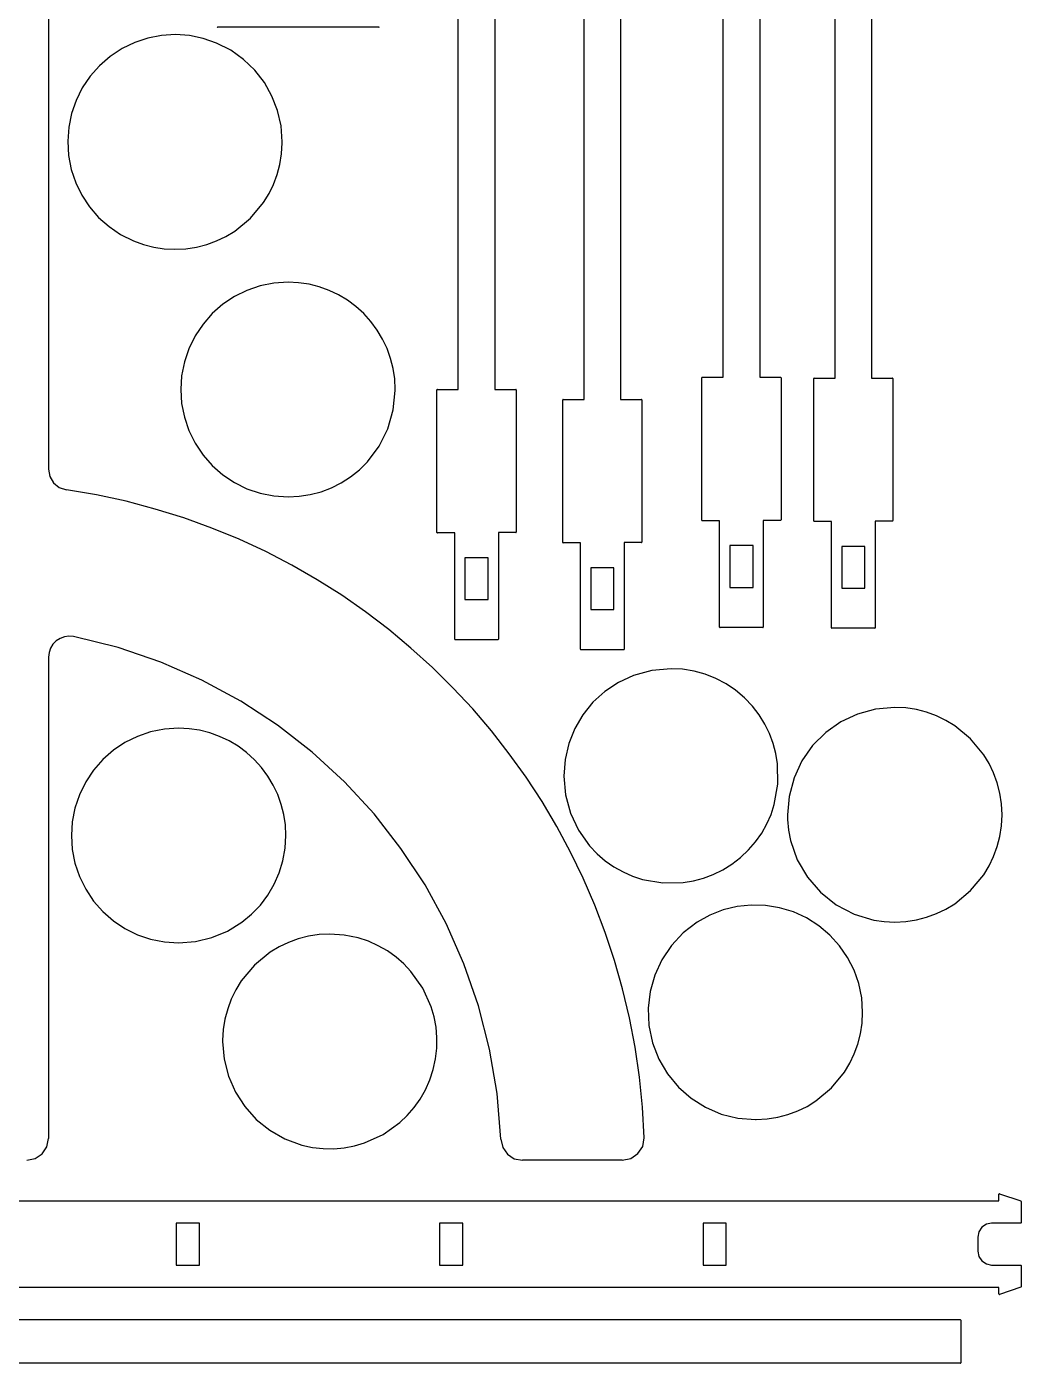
# Model space of a CAD drawing. Extents: x -3 to 521, y -41 to 535.
# Drawn here: x 372 to 521, y -33.7 to 166.4 of the extents above; entities that cross this region are included whole.
import ezdxf

# ---------------------------------------------------------------- set-up
doc = ezdxf.new("R2010")
doc.units = 0

msp = doc.modelspace()

# ---------------------------------------------------------------- linework, layer by layer
at = {"layer": 'Layer 1'}
for p, q in [((476.3, 113.954), (476.3, 273.814)), ((481.773, 273.868), (481.773, 113.954)), ((493.059, 113.847), (493.059, 273.705)), ((498.534, 273.759), (498.534, 113.847)), ((436.609, 112.142), (436.609, 272.002)), ((455.453, 110.635), (455.453, 270.495)), ((460.928, 270.548), (460.928, 110.635)), ((375.223, 251.2), (375.223, 100.213)), ((442.084, 180.733), (442.084, 112.142)), ((400.51, 166.438), (400.53062, 166.388205)), ((400.53062, 166.388205), (400.580414, 166.367586)), ((424.688, 166.368), (400.58, 166.368)), ((424.687, 166.368), (424.736795, 166.38862)), ((424.736795, 166.38862), (424.757414, 166.438414)), ((388.13156, 164.081633), (386.236058, 163.164627)), ((390.11437, 164.738385), (388.13156, 164.081633)), ((392.157659, 165.131501), (390.11437, 164.738385)), ((394.234596, 165.257602), (392.157659, 165.131501)), ((396.318352, 165.113306), (394.234596, 165.257602)), ((398.382097, 164.695232), (396.318352, 165.113306)), ((400.399, 164), (398.382097, 164.695232)), ((386.236058, 163.164627), (384.454696, 161.990748)), ((402.534003, 162.908485), (400.39971, 163.9998)), ((404.45188, 161.536689), (402.534003, 162.908485)), ((382.844153, 160.591678), (381.450216, 159.013462)), ((384.454696, 161.990748), (382.844153, 160.591678)), ((406.132334, 159.916038), (404.45188, 161.536689)), ((381.450216, 159.013462), (380.283373, 157.281026)), ((407.554356, 158.078164), (406.132334, 159.916038)), ((408.696942, 156.054694), (407.554356, 158.078164)), ((380.283373, 157.281026), (379.35411, 155.419296)), ((379.35411, 155.419296), (378.672914, 153.453198)), ((409.539082, 153.877257), (408.696942, 156.054694)), ((378.672914, 153.453198), (378.250273, 151.407659)), ((410.059771, 151.577483), (409.539082, 153.877257)), ((378.250273, 151.407659), (378.096672, 149.307603)), ((410.238, 149.187), (410.059771, 151.577483)), ((378.096672, 149.307603), (378.2226, 147.177958)), ((410.142794, 147.423024), (410.2382, 149.0563)), ((410.238, 149.056), (410.238, 149.186923)), ((378.2226, 147.177958), (378.628959, 145.083652)), ((409.888917, 145.837721), (410.142794, 147.423024)), ((378.628959, 145.083652), (379.298766, 143.08736)), ((408.93769, 142.842712), (409.484554, 144.30831)), ((409.484554, 144.30831), (409.888917, 145.837721)), ((379.298766, 143.08736), (380.215678, 141.210626)), ((408.25631, 141.448847), (408.93769, 142.842712)), ((380.215678, 141.210626), (381.363352, 139.474996)), ((405.484937, 137.776859), (407.448402, 140.134636)), ((407.448402, 140.134636), (408.25631, 141.448847)), ((381.363352, 139.474996), (382.725445, 137.902014)), ((382.725445, 137.902014), (384.285613, 136.513226)), ((384.285613, 136.513226), (386.027514, 135.330176)), ((403.111181, 135.832742), (405.484937, 137.776859)), ((386.027514, 135.330176), (387.934804, 134.37441)), ((387.935, 134.374), (389.440081, 133.827326)), ((398.920995, 133.830791), (400.391016, 134.365651)), ((400.391016, 134.365651), (401.790407, 135.035608)), ((401.790407, 135.035608), (403.111181, 135.832742)), ((389.440081, 133.827326), (390.988228, 133.433931)), ((390.988228, 133.433931), (392.567781, 133.196168)), ((392.567781, 133.196168), (394.16708, 133.11639)), ((394.167, 133.116), (395.801001, 133.198045)), ((395.801001, 133.198045), (397.388328, 133.438949)), ((397.388328, 133.438949), (398.920995, 133.830791)), ((411.099, 128.19), (408.970321, 128.048675)), ((412.687962, 128.110762), (411.0996, 128.1894)), ((414.24942, 127.877759), (412.687962, 128.110762)), ((404.929302, 126.958642), (403.0638, 126.036975)), ((406.905949, 127.633715), (404.929302, 126.958642)), ((408.970321, 128.048675), (406.905949, 127.633715)), ((415.773437, 127.494754), (414.24942, 127.877759)), ((417.249476, 126.966114), (415.773437, 127.494754)), ((418.666998, 126.296202), (417.249476, 126.966114)), ((420.015466, 125.489384), (418.666998, 126.296202)), ((401.332862, 124.882236), (399.759907, 123.507946)), ((403.0638, 126.036975), (401.332862, 124.882236)), ((421.284342, 124.550025), (420.015466, 125.489384)), ((422.463089, 123.482489), (421.284342, 124.550025)), ((399.759907, 123.507946), (398.368355, 121.927627)), ((423.530625, 122.303742), (422.463089, 123.482489)), ((424.469984, 121.034866), (423.530625, 122.303742)), ((397.181625, 120.1548), (396.239677, 118.240648)), ((398.368355, 121.927627), (397.181625, 120.1548)), ((425.276802, 119.686398), (424.469984, 121.034866)), ((396.239677, 118.240648), (395.566856, 116.245369)), ((425.946714, 118.268876), (425.276802, 119.686398)), ((426.475354, 116.792837), (425.946714, 118.268876)), ((395.566856, 116.245369), (395.163164, 114.196006)), ((426.858359, 115.26882), (426.475354, 116.792837)), ((395.163164, 114.196006), (395.0286, 112.1196)), ((427.091362, 113.707362), (426.858359, 115.26882)), ((395.0286, 112.1196), (395.163164, 110.043194)), ((427.17, 112.119), (427.091362, 113.707362)), ((427.171, 111.989), (427.171, 112.119895)), ((433.430224, 112.12237), (433.409614, 112.072586)), ((433.411, 90.7383), (433.411, 112.072)), ((433.48, 112.143), (433.430224, 112.12237)), ((433.479, 112.142), (436.609, 112.142)), ((442.084, 112.142), (445.214, 112.142)), ((445.26338, 112.122795), (445.213586, 112.143414)), ((445.284, 112.073), (445.26338, 112.122795)), ((445.284, 112.072), (445.284, 90.792)), ((473.120205, 113.93438), (473.099586, 113.884586)), ((473.1, 92.5502), (473.1, 113.886)), ((473.17, 113.955), (473.120205, 113.93438)), ((473.171, 113.954), (476.3, 113.954)), ((481.773, 113.954), (484.903, 113.954)), ((484.95239, 113.934785), (484.902614, 113.955414)), ((484.973, 113.885), (484.95239, 113.934785)), ((484.973, 113.886), (484.973, 92.6038)), ((489.858, 97.7177), (489.858, 113.776)), ((489.879224, 113.82537), (489.858614, 113.775586)), ((489.929, 113.846), (489.879224, 113.82537)), ((489.929, 113.847), (493.059, 113.847)), ((498.534, 113.847), (501.664, 113.847)), ((501.71238, 113.825795), (501.662586, 113.846414)), ((501.733, 113.776), (501.71238, 113.825795)), ((501.734, 113.776), (501.734, 92.4966)), ((426.876551, 109.061703), (427.16955, 111.9882)), ((452.252, 89.2313), (452.252, 110.564)), ((452.273224, 110.61537), (452.252614, 110.565586)), ((452.323, 110.636), (452.273224, 110.61537)), ((452.323, 110.635), (455.453, 110.635)), ((460.928, 110.635), (464.055, 110.635)), ((464.10638, 110.614795), (464.056586, 110.635414)), ((464.127, 110.565), (464.10638, 110.614795)), ((464.125, 110.564), (464.125, 89.2849)), ((395.163164, 110.043194), (395.566856, 107.993831)), ((426.06381, 106.260004), (426.876551, 109.061703)), ((395.566856, 107.993831), (396.239677, 105.998552)), ((424.758052, 103.651353), (426.06381, 106.260004)), ((396.239677, 105.998552), (397.181625, 104.0844)), ((397.181625, 104.0844), (398.368355, 102.311573)), ((398.368355, 102.311573), (399.759907, 100.731254)), ((422.986, 101.304), (424.758052, 103.651353)), ((375.223, 100.213), (375.424802, 99.106125)), ((399.759907, 100.731254), (401.332862, 99.356964)), ((420.479843, 99.070897), (421.786043, 100.117273)), ((421.786043, 100.117273), (422.9856, 101.30407)), ((375.424802, 99.106125), (375.98394, 98.167571)), ((375.98394, 98.167571), (376.831037, 97.477682)), ((401.332862, 99.356964), (403.0638, 98.202225)), ((403.0638, 98.202225), (404.929302, 97.280558)), ((417.597217, 97.421378), (419.079425, 98.170434)), ((419.079425, 98.170434), (420.479843, 99.070897)), ((376.831037, 97.477682), (377.89671, 97.1168)), ((382.40893, 96.348406), (377.897, 97.1172)), ((386.845961, 95.386893), (382.40893, 96.348406)), ((404.929302, 97.280558), (406.905949, 96.605485)), ((406.905949, 96.605485), (408.970321, 96.190525)), ((408.970321, 96.190525), (411.099, 96.0492)), ((411.099, 96.0491), (412.784109, 96.137591)), ((412.784109, 96.137591), (414.437132, 96.399463)), ((414.437132, 96.399463), (416.045644, 96.829224)), ((416.045644, 96.829224), (417.597217, 97.421378)), ((489.858, 92.443), (489.858, 97.7177)), ((391.203923, 94.237335), (386.845961, 95.386893)), ((395.478648, 92.904405), (391.203923, 94.237335)), ((399.665966, 91.392775), (395.478648, 92.904405)), ((473.099, 92.5515), (473.11962, 92.501705)), ((473.11962, 92.501705), (473.169414, 92.481086)), ((475.767, 92.4825), (473.171, 92.4825)), ((475.767, 76.551), (475.767, 92.4825)), ((484.903, 92.5333), (482.306, 92.5333)), ((482.306, 92.5333), (482.306, 76.551)), ((484.903, 92.5344), (484.952776, 92.55503)), ((484.952776, 92.55503), (484.973386, 92.604814)), ((489.859, 92.4427), (489.87961, 92.392915)), ((489.87961, 92.392915), (489.929386, 92.372286)), ((492.525, 92.3724), (489.929, 92.3724)), ((492.525, 76.4438), (492.525, 92.3724)), ((501.664, 92.426), (499.067, 92.426)), ((499.067, 92.426), (499.067, 76.4438)), ((501.663, 92.4256), (501.712795, 92.44622)), ((501.712795, 92.44622), (501.733414, 92.496014)), ((403.761708, 89.70712), (399.665966, 91.392775)), ((433.41, 90.7392), (433.43061, 90.689415)), ((433.43061, 90.689415), (433.480386, 90.668786)), ((436.075, 90.6678), (433.479, 90.6678)), ((436.075, 74.7392), (436.075, 90.6678)), ((445.214, 90.7214), (442.617, 90.7214)), ((442.617, 90.7214), (442.617, 74.7392)), ((445.214, 90.7221), (445.263785, 90.74271)), ((445.263785, 90.74271), (445.284414, 90.792486)), ((407.761704, 87.852112), (403.761708, 89.70712)), ((452.252, 89.232), (452.27261, 89.182215)), ((452.27261, 89.182215), (452.322386, 89.161586)), ((454.919, 89.1607), (452.323, 89.1607)), ((454.919, 73.2321), (454.919, 89.1607)), ((464.055, 89.2143), (461.461, 89.2143)), ((461.461, 89.2143), (461.461, 85.7317)), ((464.056, 89.2149), (464.105795, 89.23552)), ((464.105795, 89.23552), (464.126414, 89.285314)), ((477.839, 88.7487), (477.294, 88.7487)), ((477.294, 88.7487), (477.294, 82.489)), ((480.779, 88.7487), (477.839, 88.7487)), ((480.779, 82.489), (480.779, 88.7487)), ((494.6, 88.6386), (494.052, 88.6386)), ((494.052, 88.6386), (494.052, 82.3789)), ((497.538, 88.6386), (494.6, 88.6386)), ((497.538, 82.3789), (497.538, 88.6386)), ((411.661785, 85.832425), (407.761704, 87.852112)), ((438.15, 86.9368), (437.605, 86.9368)), ((437.605, 86.9368), (437.605, 80.6771)), ((441.09, 86.9368), (438.15, 86.9368)), ((441.09, 80.6771), (441.09, 86.9368)), ((415.457781, 83.65273), (411.661785, 85.832425)), ((459.932, 85.4269), (456.446, 85.4269)), ((456.446, 85.4269), (456.446, 79.1701)), ((459.932, 84.8822), (459.932, 85.4269)), ((459.932, 79.1701), (459.932, 84.8822)), ((461.461, 85.7317), (461.461, 73.2321)), ((419.145525, 81.317703), (415.457781, 83.65273)), ((477.294, 82.489), (480.779, 82.489)), ((494.052, 82.3789), (497.538, 82.3789)), ((422.720845, 78.832016), (419.145525, 81.317703)), ((437.605, 80.6771), (441.09, 80.6771)), ((426.179573, 76.200341), (422.720845, 78.832016)), ((456.446, 79.1701), (459.932, 79.1701)), ((429.517539, 73.427353), (426.179573, 76.200341)), ((475.766, 76.5515), (475.78661, 76.501715)), ((475.78661, 76.501715), (475.836386, 76.481086)), ((482.236, 76.4805), (475.838, 76.4805)), ((482.236, 76.4811), (482.285776, 76.50173)), ((482.285776, 76.50173), (482.306386, 76.551514)), ((492.525, 76.4427), (492.54561, 76.392915)), ((492.54561, 76.392915), (492.595386, 76.372286)), ((498.997, 76.3732), (492.596, 76.3732)), ((498.996, 76.3723), (499.045795, 76.39292)), ((499.045795, 76.39292), (499.066414, 76.442714)), ((376.37224, 74.492302), (375.886061, 73.995042)), ((376.956201, 74.869962), (376.37224, 74.492302)), ((377.601124, 75.10731), (376.956201, 74.869962)), ((378.282295, 75.198229), (377.601124, 75.10731)), ((378.975, 75.1366), (378.282295, 75.198229)), ((385.632526, 73.488957), (378.974, 75.1362)), ((436.076, 74.7392), (436.09662, 74.689405)), ((436.09662, 74.689405), (436.146414, 74.668786)), ((442.547, 74.6686), (436.146, 74.6686)), ((442.547, 74.6688), (442.596795, 74.68942)), ((442.596795, 74.68942), (442.617414, 74.739214)), ((375.223, 72.0694), (375.223, -0.001669)), ((375.300803, 72.760635), (375.22354, 72.0695)), ((375.525279, 73.410151), (375.300803, 72.760635)), ((375.886061, 73.995042), (375.525279, 73.410151)), ((392.041286, 71.310985), (385.632526, 73.488957)), ((432.730575, 70.517723), (429.517539, 73.427353)), ((454.919, 73.232), (454.93961, 73.182215)), ((454.93961, 73.182215), (454.989386, 73.161586)), ((461.391, 73.1616), (454.99, 73.1616)), ((461.39, 73.1616), (461.439776, 73.18223)), ((461.439776, 73.18223), (461.460386, 73.232014)), ((398.177835, 68.628678), (392.041286, 71.310985)), ((435.81451, 67.476127), (432.730575, 70.517723)), ((465.625104, 70.076583), (462.86283, 69.31896)), ((468.478, 70.3318), (465.625104, 70.076583)), ((470.224697, 70.236556), (468.4773, 70.33175)), ((471.93634, 69.955187), (470.224697, 70.236556)), ((404.019732, 65.468431), (398.177835, 68.628678)), ((460.607782, 68.273891), (458.576172, 66.920551)), ((462.862, 69.3188), (460.607782, 68.273891)), ((473.598492, 69.493969), (471.93634, 69.955187)), ((475.197412, 68.859226), (473.598492, 69.493969)), ((476.719362, 68.057283), (475.197412, 68.859226)), ((478.150602, 67.094464), (476.719362, 68.057283)), ((438.765176, 64.307236), (435.81451, 67.476127)), ((458.576172, 66.920551), (456.791196, 65.293385)), ((479.477395, 65.977095), (478.150602, 67.094464)), ((409.544531, 61.856638), (404.019732, 65.468431)), ((441.578403, 61.015723), (438.765176, 64.307236)), ((456.791196, 65.293385), (455.276882, 63.426996)), ((480.686, 64.7115), (479.477395, 65.977095)), ((481.688372, 63.409151), (480.6864, 64.7115)), ((499.128899, 64.279897), (496.414499, 63.5374)), ((501.999, 64.5366), (499.128899, 64.279897)), ((503.642105, 64.45363), (501.999, 64.5366)), ((505.237746, 64.210107), (503.642105, 64.45363)), ((506.777845, 63.814107), (505.237746, 64.210107)), ((455.276882, 63.426996), (454.057258, 61.355989)), ((482.537781, 62.038837), (481.688372, 63.409151)), ((483.235517, 60.61191), (482.537781, 62.038837)), ((493.905198, 62.350684), (491.650393, 60.761327)), ((496.414499, 63.5374), (493.905198, 62.350684)), ((508.254325, 63.273708), (506.777845, 63.814107)), ((509.659107, 62.596989), (508.254325, 63.273708)), ((510.984113, 61.792028), (509.659107, 62.596989)), ((388.539302, 60.185242), (386.6738, 59.263575)), ((390.515949, 60.860315), (388.539302, 60.185242)), ((392.580321, 61.275275), (390.515949, 60.860315)), ((394.709, 61.4166), (392.580321, 61.275275)), ((396.296962, 61.337962), (394.7086, 61.4166)), ((397.85842, 61.104959), (396.296962, 61.337962)), ((399.382437, 60.721954), (397.85842, 61.104959)), ((400.858476, 60.193314), (399.382437, 60.721954)), ((402.275998, 59.523402), (400.858476, 60.193314)), ((414.729789, 57.819696), (409.544531, 61.856638)), ((444.250021, 57.606263), (441.578403, 61.015723)), ((454.057258, 61.355989), (453.156352, 59.114968)), ((483.782472, 59.139718), (483.235517, 60.61191)), ((491.650393, 60.761327), (489.699483, 58.810903)), ((513.362489, 59.829689), (510.984113, 61.792028)), ((384.942862, 58.108836), (383.369907, 56.734546)), ((386.6738, 59.263575), (384.942862, 58.108836)), ((403.624466, 58.716584), (402.275998, 59.523402)), ((404.893342, 57.777225), (403.624466, 58.716584)), ((453.156352, 59.114968), (452.59819, 56.738537)), ((484.179536, 57.633613), (483.782472, 59.139718)), ((489.699483, 58.810903), (488.101866, 56.54099)), ((515.324828, 57.451313), (513.362489, 59.829689)), ((383.369907, 56.734546), (381.978355, 55.154227)), ((406.072089, 56.709689), (404.893342, 57.777225)), ((407.139625, 55.530942), (406.072089, 56.709689)), ((419.553062, 53.383998), (414.729789, 57.819696)), ((446.775863, 54.083527), (444.250021, 57.606263)), ((452.59819, 56.738537), (452.4068, 54.2613)), ((484.427601, 56.104944), (484.179536, 57.633613)), ((484.480296, 53.025317), (484.427601, 56.104944)), ((488.101866, 56.54099), (486.906939, 53.993164)), ((516.129789, 56.126307), (515.324828, 57.451313)), ((516.806508, 54.721525), (516.129789, 56.126307)), ((381.978355, 55.154227), (380.791625, 53.3814)), ((408.078984, 54.262066), (407.139625, 55.530942)), ((408.885802, 52.913598), (408.078984, 54.262066)), ((449.151757, 50.45219), (446.775863, 54.083527)), ((452.407, 54.2614), (452.659936, 51.421209)), ((517.346906, 53.245045), (516.806508, 54.721525)), ((380.791625, 53.3814), (379.849677, 51.467248)), ((409.555714, 51.496076), (408.885802, 52.913598)), ((423.991907, 48.575939), (419.553062, 53.383998)), ((483.947686, 49.991638), (484.480296, 53.025317)), ((486.906939, 53.993164), (486.1641, 51.209)), ((517.742906, 51.704946), (517.346906, 53.245045)), ((379.849677, 51.467248), (379.176856, 49.471969)), ((410.084354, 50.020037), (409.555714, 51.496076)), ((451.373535, 46.716924), (449.151757, 50.45219)), ((452.659936, 51.421209), (453.403301, 48.691008)), ((486.163, 51.209), (485.92774, 48.46648)), ((517.98643, 50.109305), (517.742906, 51.704946)), ((518.0694, 48.4662), (517.98643, 50.109305)), ((379.176856, 49.471969), (378.773164, 47.422606)), ((410.467359, 48.49602), (410.084354, 50.020037)), ((410.700362, 46.934562), (410.467359, 48.49602)), ((428.02388, 43.421914), (423.991907, 48.575939)), ((453.403301, 48.691008), (454.613934, 46.133478)), ((482.836898, 47.094709), (483.464119, 48.520404)), ((483.464119, 48.520404), (483.947686, 49.991638)), ((485.928, 48.4662), (485.943804, 47.756045)), ((517.98643, 46.823095), (518.0694, 48.4662)), ((378.773164, 47.422606), (378.6386, 45.3462)), ((410.779, 45.3462), (410.700362, 46.934562)), ((453.437028, 42.882402), (451.373535, 46.716924)), ((454.613934, 46.133478), (456.26867, 43.8113)), ((482.066916, 45.725901), (482.836898, 47.094709)), ((485.944, 47.756), (486.092454, 46.16777)), ((486.092454, 46.16777), (486.390256, 44.629478)), ((517.742906, 45.227454), (517.98643, 46.823095)), ((378.6386, 45.3462), (378.773164, 43.269794)), ((410.665824, 43.438576), (410.7793, 45.3467)), ((480.102227, 43.204351), (481.155062, 44.425332)), ((481.155062, 44.425332), (482.066916, 45.725901)), ((486.390256, 44.629478), (487.403601, 41.731705)), ((517.346906, 43.687355), (517.742906, 45.227454)), ((378.773164, 43.269794), (379.176856, 41.220431)), ((410.331202, 41.576904), (410.665824, 43.438576)), ((431.626537, 37.948319), (428.02388, 43.421914)), ((455.338065, 38.953298), (453.437028, 42.882402)), ((456.269, 43.8113), (457.401154, 42.62038)), ((457.401154, 42.62038), (458.623998, 41.569711)), ((477.608732, 41.070031), (478.909304, 42.074308)), ((478.909304, 42.074308), (480.102227, 43.204351)), ((516.129789, 40.806093), (516.806508, 42.210875)), ((516.806508, 42.210875), (517.346906, 43.687355)), ((379.176856, 41.220431), (379.849677, 39.225152)), ((409.784318, 39.779161), (410.331202, 41.576904)), ((458.623998, 41.569711), (459.926181, 40.660162)), ((459.926181, 40.660162), (461.29635, 39.892606)), ((474.814236, 39.517933), (476.239925, 40.218196)), ((476.239925, 40.218196), (477.608732, 41.070031)), ((487.403601, 41.731705), (488.923431, 39.120662)), ((515.324828, 39.481087), (516.129789, 40.806093)), ((379.849677, 39.225152), (380.791625, 37.311)), ((408.089312, 36.445374), (409.03406, 38.062825)), ((409.03406, 38.062825), (409.784318, 39.779161)), ((457.072479, 34.934285), (455.338065, 38.953298)), ((461.29635, 39.892606), (462.723155, 39.267912)), ((462.723155, 39.267912), (464.195242, 38.786952)), ((464.195242, 38.786952), (467.22986, 38.259716)), ((467.22986, 38.259716), (470.309389, 38.317867)), ((470.309389, 38.317867), (471.837616, 38.568639)), ((471.837616, 38.568639), (473.343016, 38.968371)), ((473.343016, 38.968371), (474.814236, 39.517933)), ((488.923431, 39.120662), (490.889142, 36.854332)), ((513.362489, 37.102711), (515.324828, 39.481087)), ((380.791625, 37.311), (381.978355, 35.538173)), ((406.958963, 34.944284), (408.089312, 36.445374)), ((434.777434, 32.181548), (431.626537, 37.948319)), ((490.889142, 36.854332), (493.240128, 34.990698)), ((510.984113, 35.140372), (513.362489, 37.102711)), ((381.978355, 35.538173), (383.369907, 33.957854)), ((405.651897, 33.577034), (406.958963, 34.944284)), ((458.636099, 30.830036), (457.072479, 34.934285)), ((476.300558, 34.221767), (474.290416, 33.437853)), ((478.379756, 34.725915), (476.300558, 34.221767)), ((480.498941, 34.949173), (478.379756, 34.725915)), ((482.629044, 34.890415), (480.498941, 34.949173)), ((484.740995, 34.548517), (482.629044, 34.890415)), ((486.805724, 33.922351), (484.740995, 34.548517)), ((493.240128, 34.990698), (495.915786, 33.587743)), ((508.254325, 33.658692), (509.659107, 34.335411)), ((509.659107, 34.335411), (510.984113, 35.140372)), ((383.369907, 33.957854), (384.942862, 32.583564)), ((384.942862, 32.583564), (386.6738, 31.428825)), ((402.015942, 31.03263), (404.17681, 32.36032)), ((404.177, 32.3611), (405.651897, 33.577034)), ((437.454129, 26.147995), (434.777434, 32.181548)), ((472.378, 32.3752), (470.293413, 30.76794)), ((474.290416, 33.437853), (472.3784, 32.3753)), ((488.794163, 33.010794), (486.805724, 33.922351)), ((490.640739, 31.838198), (488.794163, 33.010794)), ((495.915786, 33.587743), (498.855512, 32.703449)), ((498.855512, 32.703449), (500.405461, 32.47392)), ((500.405461, 32.47392), (501.9987, 32.3958)), ((501.999, 32.3958), (503.642105, 32.47877)), ((503.642105, 32.47877), (505.237746, 32.722293)), ((505.237746, 32.722293), (506.777845, 33.118293)), ((506.777845, 33.118293), (508.254325, 33.658692)), ((386.6738, 31.428825), (388.539302, 30.507158)), ((388.539302, 30.507158), (390.515949, 29.832085)), ((397.237264, 29.475783), (399.687836, 30.066255)), ((399.687836, 30.066255), (402.015942, 31.03263)), ((414.154894, 30.272373), (412.622332, 29.880558)), ((415.742111, 30.51326), (414.154894, 30.272373)), ((417.376, 30.5953), (415.742111, 30.51326)), ((419.502389, 30.453873), (417.37535, 30.595261)), ((421.592, 30.0322), (419.502389, 30.453873)), ((423.152379, 29.518278), (421.59227, 30.032153)), ((460.024757, 26.645224), (458.636099, 30.830036)), ((470.293413, 30.76794), (468.531763, 28.882132)), ((492.289347, 30.446336), (490.640739, 31.838198)), ((493.725119, 28.860212), (492.289347, 30.446336)), ((390.515949, 29.832085), (392.580321, 29.417125)), ((392.580321, 29.417125), (394.709, 29.2758)), ((394.709, 29.2758), (397.237264, 29.475783)), ((409.753117, 28.675824), (408.432434, 27.878746)), ((411.152412, 29.345735), (409.753117, 28.675824)), ((412.622332, 29.880558), (411.152412, 29.345735)), ((424.624577, 28.862543), (423.152379, 29.518278)), ((426.003225, 28.074825), (424.624577, 28.862543)), ((427.282684, 27.165), (426.003225, 28.074825)), ((468.531763, 28.882132), (467.110305, 26.764463)), ((494.933185, 27.10483), (493.725119, 28.860212)), ((408.432434, 27.878746), (406.058841, 25.934764)), ((428.457315, 26.142945), (427.282684, 27.165)), ((429.521479, 25.018538), (428.457315, 26.142945)), ((439.634176, 19.874056), (437.454129, 26.147995)), ((461.234282, 22.384522), (460.024757, 26.645224)), ((467.110305, 26.764463), (466.046294, 24.461624)), ((495.898675, 25.205193), (494.933185, 27.10483)), ((406.058841, 25.934764), (404.095511, 23.577149)), ((431.295855, 22.502174), (429.521479, 25.018538)), ((466.046294, 24.461624), (465.356987, 22.020305)), ((496.606721, 23.186307), (495.898675, 25.205193)), ((403.287657, 22.263029), (402.606324, 20.86926)), ((404.095511, 23.577149), (403.287657, 22.263029)), ((432.560702, 19.694923), (431.295855, 22.502174)), ((462.260506, 18.052603), (461.234282, 22.384522)), ((465.356987, 22.020305), (465.059637, 19.487195)), ((497.042452, 21.073174), (496.606721, 23.186307)), ((402.606324, 20.86926), (402.059497, 19.403763)), ((497.191, 18.8908), (497.042452, 21.073174)), ((402.059497, 19.403763), (401.655161, 17.874458)), ((432.987955, 18.206906), (432.560702, 19.694923)), ((433.27091, 16.675799), (432.987955, 18.206906)), ((441.295133, 13.386126), (439.634176, 19.874056)), ((463.099259, 13.654141), (462.260506, 18.052603)), ((465.059637, 19.487195), (465.171501, 16.908984)), ((497.10916, 17.257101), (497.1912, 18.89099)), ((401.4013, 16.289263), (401.3059, 14.6561)), ((401.655161, 17.874458), (401.4013, 16.289263)), ((433.403928, 15.111477), (433.27091, 16.675799)), ((465.171501, 16.908984), (465.709834, 14.332361)), ((496.868273, 15.669884), (497.10916, 17.257101)), ((401.304, 14.6554), (401.304, 14.524505)), ((401.305, 14.5249), (401.52734, 11.854649)), ((433.38137, 13.523819), (433.403928, 15.111477)), ((465.709834, 14.332361), (466.6598, 11.877498)), ((495.941635, 12.667402), (496.476458, 14.137322)), ((496.476458, 14.137322), (496.868273, 15.669884)), ((433.197598, 11.922699), (433.38137, 13.523819)), ((442.414556, 6.710599), (441.295133, 13.386126)), ((463.746372, 9.193808), (463.099259, 13.654141)), ((495.271724, 11.268107), (495.941635, 12.667402)), ((401.52734, 11.854649), (402.173139, 9.310243)), ((432.336721, 8.756698), (432.846973, 10.317997)), ((432.846973, 10.317997), (433.197598, 11.922699)), ((466.6598, 11.877498), (467.968474, 9.6533)), ((494.474646, 9.947424), (495.271724, 11.268107)), ((402.173139, 9.310243), (403.210577, 6.933307)), ((431.684406, 7.282982), (432.336721, 8.756698)), ((464.197675, 4.676279), (463.746372, 9.193808)), ((467.968474, 9.6533), (469.595979, 7.689556)), ((492.530664, 7.573831), (494.474646, 9.947424)), ((403.210577, 6.933307), (404.607836, 4.765467)), ((430.899891, 5.902509), (431.684406, 7.282982)), ((442.97, -0.126129), (442.414556, 6.710599)), ((469.595979, 7.689556), (471.502437, 6.016056)), ((471.502437, 6.016056), (473.647971, 4.662591)), ((490.173049, 5.610501), (492.530664, 7.573831)), ((404.607836, 4.765467), (406.333096, 2.84835)), ((428.973714, 3.443941), (429.993039, 4.620942)), ((429.993039, 4.620942), (430.899891, 5.902509)), ((464.449, 0.106225), (464.197675, 4.676279)), ((473.647971, 4.662591), (475.992703, 3.65895)), ((485.999663, 3.574487), (487.46516, 4.121314)), ((487.46516, 4.121314), (488.858929, 4.802647)), ((488.858929, 4.802647), (490.173049, 5.610501)), ((406.333096, 2.84835), (408.35454, 1.223583)), ((425.339543, 0.596955), (427.851781, 2.377168)), ((427.851781, 2.377168), (428.973714, 3.443941)), ((475.992703, 3.65895), (478.496755, 3.034923)), ((478.496755, 3.034923), (481.12025, 2.8203)), ((481.12, 2.81942), (481.250895, 2.81942)), ((481.252, 2.82089), (482.885163, 2.91629)), ((482.885163, 2.91629), (484.470358, 3.170151)), ((484.470358, 3.170151), (485.999663, 3.574487)), ((408.35454, 1.223583), (410.640347, -0.067209)), ((422.535236, -0.674406), (425.339543, 0.596955)), ((464.232446, -1.178784), (464.45008, 0.10558)), ((374.265531, -2.313513), (374.974471, -1.252519)), ((374.974471, -1.252519), (375.22342, -0.00099)), ((410.640347, -0.067209), (413.1587, -0.9824)), ((413.159, -0.982447), (414.764512, -1.329346)), ((414.764512, -1.329346), (416.366054, -1.5094)), ((416.366054, -1.5094), (417.953761, -1.528272)), ((417.953761, -1.528272), (419.51777, -1.391622)), ((419.51777, -1.391622), (421.048216, -1.105113)), ((421.048216, -1.105113), (422.535236, -0.674406)), ((442.971, -0.126439), (443.262943, -1.358702)), ((443.262943, -1.358702), (443.971289, -2.357467)), ((463.53088, -2.276399), (464.232446, -1.178784)), ((371.953, -3.27138), (373.204532, -3.022442)), ((373.204532, -3.022442), (374.265531, -2.313513)), ((443.971289, -2.357467), (444.996509, -3.026953)), ((444.996509, -3.026953), (446.23907, -3.271379)), ((461.182, -3.27262), (446.238, -3.27262)), ((461.18, -3.27245), (462.456621, -3.013232)), ((462.456621, -3.013232), (463.53088, -2.276399)), ((234.876, -9.34886), (517.615, -9.34886)), ((517.643574, -8.295865), (517.614347, -8.352982)), ((517.615, -9.34886), (517.615, -8.35262)), ((517.707, -8.28618), (517.643574, -8.295865)), ((517.708, -8.28488), (520.9084, -9.35168)), ((520.955, -9.41964), (520.906881, -9.352866)), ((520.956, -9.41942), (520.956, -12.6198)), ((397.829, -12.6904), (394.343, -12.6904)), ((394.343, -12.6904), (394.343, -18.9501)), ((397.829, -12.8315), (397.829, -12.6904)), ((397.829, -13.5286), (397.829, -12.8315)), ((397.829, -18.9501), (397.829, -13.5286)), ((437.295, -12.6904), (433.809, -12.6904)), ((433.809, -12.6904), (433.809, -18.9501)), ((437.295, -12.8315), (437.295, -12.6904)), ((437.295, -13.5286), (437.295, -12.8315)), ((437.295, -18.9501), (437.295, -13.5286)), ((476.76, -12.6904), (473.275, -12.6904)), ((473.275, -12.6904), (473.275, -18.1119)), ((476.76, -18.9501), (476.76, -12.6904)), ((514.606101, -13.963481), (514.44907, -14.75293)), ((515.053288, -13.294218), (514.606101, -13.963481)), ((515.722551, -12.847031), (515.053288, -13.294218)), ((516.512, -12.69), (515.722551, -12.847031)), ((520.886, -12.6904), (516.511, -12.6904)), ((520.885, -12.69), (520.955386, -12.619614)), ((514.448, -14.7534), (514.448, -16.887)), ((514.449, -16.8863), (514.606031, -17.675749)), ((514.606031, -17.675749), (515.053218, -18.345012)), ((394.343, -18.9501), (397.829, -18.9501)), ((433.809, -18.9501), (437.295, -18.9501)), ((473.275, -18.1119), (473.275, -18.8061)), ((473.275, -18.8061), (473.275, -18.9501)), ((473.275, -18.9501), (476.76, -18.9501)), ((515.053218, -18.345012), (515.722481, -18.792199)), ((515.722481, -18.792199), (516.51193, -18.94923)), ((516.511, -18.9501), (520.886, -18.9501)), ((520.955, -19.0196), (520.884614, -18.949214)), ((520.956, -19.0206), (520.956, -22.221)), ((470.648, -22.2887), (234.876, -22.2887)), ((517.615, -22.2887), (470.648, -22.2887)), ((517.615, -23.285), (517.615, -22.2887)), ((517.615, -23.2863), (517.644228, -23.343417)), ((517.644228, -23.343417), (517.707653, -23.353102)), ((520.908, -22.2859), (517.7076, -23.3527)), ((520.907, -22.2864), (520.955119, -22.219626)), ((235.541, -27.1147), (467.007, -27.1147)), ((467.007, -27.1147), (511.807, -27.1147)), ((511.85737, -27.135224), (511.807586, -27.114614)), ((511.878, -27.185), (511.85737, -27.135224)), ((511.877, -27.1853), (511.877, -33.5861)), ((511.807, -33.6566), (235.541, -33.6566)), ((511.808, -33.6553), (511.857785, -33.63469)), ((511.857785, -33.63469), (511.878414, -33.584914))]:
    msp.add_line(p, q, dxfattribs=at)

doc.saveas('drawing.dxf')
